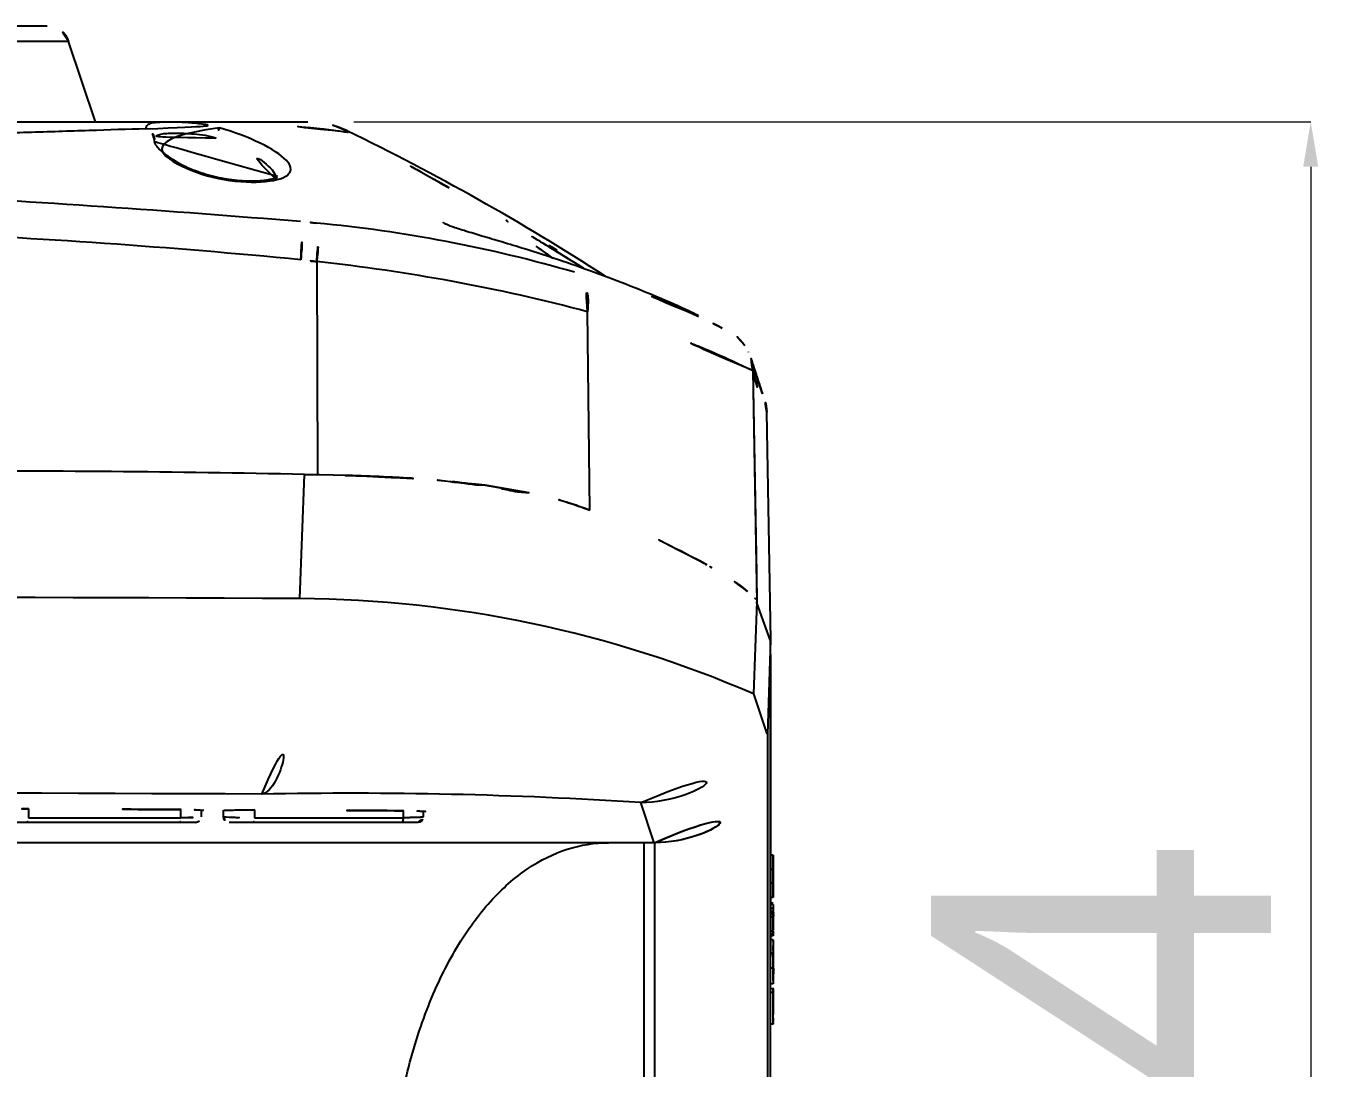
# Model space of a CAD drawing. Extents: x 16296660632 to 16296680496, y -37409619871 to -37409616057.
# Drawn here: x 16296678716 to 16296678831.3, y -37409616382 to -37409616289.5 of the extents above; entities that cross this region are included whole.
import ezdxf

# ---------------------------------------------------------------- set-up
doc = ezdxf.new("R2010")
doc.units = 0
doc.header["$LTSCALE"] = 10
doc.header["$MEASUREMENT"] = 0
doc.header["$PDMODE"] = 3
doc.header["$PDSIZE"] = -10
doc.layers.get('DEFPOINTS').update_dxf_attribs({"linetype": 'CONTINUOUS'})
for name, color, linetype in [('5', 7, 'CONTINUOUS'), ('BACK_CASE_DADA_2', 7, 'CONTINUOUS'), ('MIDDLE_CASE_DADA', 7, 'CONTINUOUS'), ('SIDE_CONTROL_COV', 7, 'CONTINUOUS'), ('에어노즐', 7, 'CONTINUOUS')]:
    doc.layers.add(name, color=color, linetype=linetype)
doc.styles.add('Daelim Dimension', font='')
doc.styles.get('Daelim Dimension').set_extended_font_data('NanumGothic')
doc.dimstyles.new('DEFAULT', dxfattribs={"dimscale": 2, "dimtxt": 2, "dimasz": 2, "dimexe": 0, "dimexo": 2, "dimgap": 1, "dimtad": 1, "dimdec": 1, "dimzin": 9, "dimdsep": 46, "dimtxsty": 'Daelim Dimension', "dimcen": 0.5, "dimclrd": 252, "dimclre": 252, "dimclrt": 3, "dimadec": 1, "dimazin": 0, "dimtfac": 1, "dimtdec": 1, "dimtix": 1, "dimtmove": 0, "dimatfit": 3, "dimfxl": 1, "dimtolj": 1, "dimtzin": 1, "dimlwd": 9, "dimlwe": 9, "dimarcsym": 0})

# ---------------------------------------------------------------- blocks, each defined once
blk = doc.blocks.new('*D0')
at = {"layer": '5', "color": 5, "lineweight": 9, "transparency": 16777216}
for p, q in [((16296678745.04308, -37409616297.97176), (16296678829.98158, -37409616297.97176)), ((16296678829.98158, -37409616301.97176), (16296678829.98158, -37409616488.73385)), ((16296678636.78148, -37409616492.73385), (16296678829.98158, -37409616492.73385))]:
    blk.add_line(p, q, dxfattribs=at)
at = {"layer": '5', "color": 5, "transparency": 16777216}
for points in [[(16296678829.31492, -37409616301.97176), (16296678830.64825, -37409616301.97176), (16296678829.98158, -37409616297.97176)], [(16296678829.31492, -37409616488.73385), (16296678830.64825, -37409616488.73385), (16296678829.98158, -37409616492.73385)]]:
    blk.add_solid(points, dxfattribs=at)
at = {"layer": 'DEFPOINTS', "color": 0, "transparency": 16777216}
for p in [(16296678741.04308, -37409616297.97176), (16296678632.78148, -37409616492.73385), (16296678829.98158, -37409616492.73385)]:
    blk.add_point(p, dxfattribs=at)
at = {"layer": '5', "color": 7, "transparency": 16777216, "insert": (16296678811.65112, -37409616395.3528), "char_height": 30, "attachment_point": 5, "rotation": 90, "style": 'Daelim Dimension'}
blk.add_mtext('\\A1;194', dxfattribs=at)

msp = doc.modelspace()

# ---------------------------------------------------------------- linework, layer by layer
at = {"layer": 'BACK_CASE_DADA_2', "color": 7, "linetype": 'Continuous', "ltscale": 25.4}
for p, q in [((16296678713.69558, -37409616289.471603), (16296678717.83996, -37409616289.471603)), ((16296678719.73732, -37409616290.839149), (16296678710.281469, -37409616290.839149)), ((16296678722.114811, -37409616297.971603), (16296678719.73732, -37409616290.839149)), ((16296678632.781481, -37409616297.971603), (16296678740.96714, -37409616297.971603)), ((16296678741.754219, -37409616310.381737), (16296678741.75342, -37409616310.396202)), ((16296678741.75342, -37409616310.396202), (16296678741.821659, -37409616329.301651)), ((16296678766.0068, -37409616332.451973), (16296678765.788361, -37409616314.83065)), ((16296678780.08198, -37409616318.415947), (16296678780.06671, -37409616318.38324)), ((16296678780.45742, -37409616320.053703), (16296678780.457411, -37409616320.053131)), ((16296678780.45742, -37409616320.053703), (16296678780.81595, -37409616340.59388)), ((16296678780.46402, -37409616320.074791), (16296678780.45742, -37409616320.053703)), ((16296678780.46401, -37409616320.074226), (16296678780.46402, -37409616320.074791)), ((16296678780.46402, -37409616320.074791), (16296678780.777691, -37409616338.04509)), ((16296678780.467291, -37409616320.091904), (16296678780.467291, -37409616320.091637)), ((16296678780.467291, -37409616320.091904), (16296678780.82646, -37409616340.668854)), ((16296678782.053289, -37409616343.971603), (16296678781.700211, -37409616323.744797)), ((16296678740.67449, -37409616329.276543), (16296678741.821659, -37409616329.301651)), ((16296678742.01598, -37409616329.305946), (16296678741.821659, -37409616329.301651)), ((16296678742.01598, -37409616329.242088), (16296678742.01598, -37409616329.305946)), ((16296678742.016239, -37409616329.242477), (16296678742.01627, -37409616329.305969)), ((16296678742.01598, -37409616329.305946), (16296678742.01627, -37409616329.305969)), ((16296678745.68413, -37409616329.409439), (16296678749.260401, -37409616329.572609)), ((16296678755.88002, -37409616330.189323), (16296678756.69519, -37409616330.243271)), ((16296678760.62516, -37409616330.898689), (16296678756.69519, -37409616330.243301)), ((16296678759.605431, -37409616330.8312), (16296678760.62516, -37409616330.898689)), ((16296678764.860491, -37409616332.033592), (16296678766.0068, -37409616332.451973)), ((16296678780.777691, -37409616338.04509), (16296678780.82292, -37409616340.636353)), ((16296678780.82292, -37409616340.636353), (16296678780.81595, -37409616340.59388)), ((16296678780.826099, -37409616340.667542), (16296678780.82292, -37409616340.636353)), ((16296678780.823071, -37409616340.667542), (16296678780.826099, -37409616340.667542)), ((16296678780.82646, -37409616340.668854), (16296678780.826099, -37409616340.667542)), ((16296678782.01516, -37409616343.970093), (16296678780.82646, -37409616340.668854)), ((16296678782.01516, -37409616343.970093), (16296678782.00453, -37409616343.970093)), ((16296678782.053289, -37409616343.971603), (16296678782.01516, -37409616343.970093)), ((16296678782.053289, -37409616343.971603), (16296678782.04814, -37409616343.971603))]:
    msp.add_line(p, q, dxfattribs=at)
for centre, radius, start, end in [((16296678717.83996, -37409616291.471603), 2, 18.43512161, 90), ((16296678740.96699, -37409616305.97155), 7.999947, 62.69841351, 89.90831162), ((16296678740.99427, -37409616305.971603), 7.999996, 64.49056775, 89.6504026), ((16296678737.240271, -37409616344.588692), 46.26367, 81.08690841, 95.11511841), ((16296678737.240271, -37409616344.588692), 46.26367, 80.9031103, 81.08690841), ((16296678649.577511, -37409616494.144089), 217.183648, 57.15729862, 64.1022745), ((16296678576.10932, -37409616614.596008), 357.8199, 60.27939549, 61.91687401), ((16296678576.10932, -37409616614.596008), 357.8199, 58.05485338, 60.27939549), ((16296678636.12092, -37409617581.229469), 1278.645602, 85.325588308, 86.896271239), ((16296678735.521879, -37409616367.307487), 60.660922, 84.12316373, 85.46197503), ((16296678730.009371, -37409616430.769173), 124.357631, 73.83757271, 84.59053352), ((16296678730.48908, -37409616308.74369), 11.383613, 351.72653748, 8.98752881), ((16296678678.071621, -37409616952.807114), 645.591607, 84.4649579, 87.568269688), ((16296678616.492241, -37409616514.672447), 251.474748, 54.44292338, 55.50912751), ((16296678601.995529, -37409616571.184593), 307.393076, 58.39936358, 58.79546592), ((16296678733.67528, -37409616371.326057), 61.46303, 82.44767536, 83.77338281), ((16296678724.19978, -37409616472.359047), 162.92577, 75.21099272, 83.81470494), ((16296678749.580681, -37409616370.940697), 61.483283, 64.93404695, 75.83568399), ((16296678750.414129, -37409616381.226936), 68.153024, 63.84382147, 76.96273196), ((16296678749.580681, -37409616370.940697), 61.483283, 62.74494541, 64.93404695), ((16296678775.45388, -37409616320.947357), 5.302767, 36.02268114, 64.55450437), ((16296678776.4613, -37409616320.122414), 3.996717, 0.99321432, 35.01289816), ((16296678776.46842, -37409616320.143417), 3.996194, 0.99190312, 25.48983487), ((16296678776.471861, -37409616320.160828), 3.99603, 10.48178607, 19.11984198), ((16296678774.114519, -37409616320.600037), 6.393951, 10.51025, 10.93156594), ((16296678802.627701, -37409616314.683167), 22.810923, 193.71624704, 203.40665945), ((16296678777.66614, -37409616323.829819), 4.028683, 1.27434595, 33.24693573), ((16296678709.401489, -37409617910.984619), 1582.01721, 88.867313578, 90.108299351), ((16296678735.446671, -37409616627.2565), 298.022946, 88.03143075, 88.73691229), ((16296678744.004539, -37409616429.373703), 99.939428, 82.70467981, 86.98535726), ((16296678742.67021, -37409616434.600456), 105.243466, 82.78937066, 85.80874107), ((16296678749.21213, -37409616380.020569), 50.275386, 78.06936011, 82.37854271), ((16296678753.607071, -37409616365.559708), 35.364385, 71.44516843, 78.55365156), ((16296678735.194469, -37409616411.96154), 85.271159, 61.54576456, 68.81720352), ((16296678747.479429, -37409616388.49868), 58.790627, 60.54564101, 61.17731339), ((16296678751.45166, -37409616381.465157), 50.71294, 59.96215461, 60.54583133), ((16296678768.130289, -37409616354.061111), 18.654473, 50.48591654, 62.17705266), ((16296678779.904631, -37409616340.826874), 0.940629, 29.48245764, 48.22018252), ((16296680229.562851, -37409616369.102913), 1447.52446, 179.873231654, 180.509265892)]:
    msp.add_arc(centre, radius, start, end, dxfattribs=at)
for centre, major_axis, ratio, start_param, end_param in [((16296678726.358789, -37409616299.520859), (-0.954438, 0.298414), 0.9458654475, 3.4791999817, 4.7828513235), ((16296678732.85214, -37409616299.442047), (0.275503, 0.96133), 0.0153214734, 0.2486978237, 1.5570360847), ((16296678739.58342, -37409616310.295433), (0.437763, 3.975969), 0.1866393971, -1.5326948717, -0.4956266919), ((16296678762.948071, -37409616314.900459), (1.111995, 3.842332), 0.6933172478, -1.3549611567, -0.224779412)]:
    msp.add_ellipse(centre, major_axis=major_axis, ratio=ratio, start_param=start_param, end_param=end_param, dxfattribs=at)
for points, knots in [([(16296678726.573151, -37409616298.599327), (16296678726.590111, -37409616298.463928), (16296678726.63962, -37409616298.361122), (16296678726.81288, -37409616298.202522), (16296678726.9389, -37409616298.146553), (16296678727.26577, -37409616298.068787), (16296678727.466101, -37409616298.04599), (16296678727.827311, -37409616298.024223), (16296678727.95812, -37409616298.019119), (16296678728.233891, -37409616298.012177), (16296678728.52532, -37409616298.0084), (16296678728.847891, -37409616298.00972), (16296678729.186331, -37409616298.013847), (16296678729.364309, -37409616298.017357), (16296678729.909, -37409616298.033333), (16296678730.289881, -37409616298.050949), (16296678730.885521, -37409616298.098686), (16296678731.08893, -37409616298.11837), (16296678731.49436, -37409616298.166519), (16296678731.697371, -37409616298.195053), (16296678732.30648, -37409616298.297203), (16296678732.715191, -37409616298.388046), (16296678733.115549, -37409616298.509262)], [0, 0, 0, 0, 0.125, 0.125, 0.25, 0.25, 0.375, 0.375, 0.4375, 0.4375, 0.5, 0.5625, 0.5625, 0.625, 0.625, 0.75, 0.75, 0.8125, 0.8125, 0.875, 0.875, 1, 1, 1, 1]), ([(16296678726.573151, -37409616298.599327), (16296678724.98033, -37409616298.642227), (16296678723.3095, -37409616298.699158), (16296678719.79311, -37409616298.813683), (16296678717.95632, -37409616298.875443), (16296678714.232771, -37409616298.983292), (16296678712.335711, -37409616299.036949), (16296678709.418909, -37409616299.076393), (16296678708.421209, -37409616299.045731), (16296678706.43918, -37409616299.010223), (16296678705.447371, -37409616298.992844), (16296678696.5205, -37409616298.84005), (16296678688.574699, -37409616298.730293), (16296678664.707399, -37409616298.475647), (16296678648.746731, -37409616298.402061), (16296678632.781481, -37409616298.402069)], [0, 0, 0, 0, 0.0625, 0.0625, 0.125, 0.125, 0.1875, 0.1875, 0.21875, 0.21875, 0.25, 0.25, 0.5, 0.5, 1, 1, 1, 1]), ([(16296678733.115549, -37409616298.509262), (16296678734.44165, -37409616298.888298), (16296678735.69688, -37409616299.369057), (16296678737.76906, -37409616300.375763), (16296678738.582979, -37409616300.903374), (16296678739.485411, -37409616301.849907), (16296678739.58285, -37409616302.276451), (16296678738.952669, -37409616302.942497), (16296678738.236271, -37409616303.174911), (16296678736.19133, -37409616303.372459), (16296678734.87108, -37409616303.333397), (16296678732.194429, -37409616302.869476), (16296678730.858179, -37409616302.428513), (16296678727.582331, -37409616300.83699), (16296678726.29739, -37409616299.452393), (16296678726.573151, -37409616298.599327)], [0, 0, 0, 0, 0.125, 0.125, 0.25, 0.25, 0.375, 0.375, 0.5, 0.5, 0.625, 0.625, 0.75, 0.75, 1, 1, 1, 1]), ([(16296678732.841209, -37409616299.424599), (16296678732.51585, -37409616299.314293), (16296678732.18782, -37409616299.23455), (16296678731.531321, -37409616299.115227), (16296678731.199421, -37409616299.075562), (16296678730.56399, -37409616299.021927), (16296678730.25865, -37409616299.007263), (16296678729.67379, -37409616298.989471), (16296678729.39782, -37409616298.986481), (16296678728.89255, -37409616298.98838), (16296678728.65971, -37409616298.99324), (16296678728.242861, -37409616299.017021), (16296678728.06296, -37409616299.035744), (16296678727.834591, -37409616299.08448), (16296678727.765421, -37409616299.104233), (16296678727.641279, -37409616299.153374), (16296678727.586321, -37409616299.182907), (16296678727.446569, -37409616299.287804), (16296678727.38516, -37409616299.379829), (16296678727.35284, -37409616299.50341)], [0, 0, 0, 0, 0.125, 0.125, 0.25, 0.25, 0.375, 0.375, 0.5, 0.5, 0.625, 0.625, 0.75, 0.75, 0.8125, 0.8125, 0.875, 0.875, 1, 1, 1, 1]), ([(16296678738.27507, -37409616302.838966), (16296678738.27515, -37409616302.838943), (16296678738.259109, -37409616302.85463), (16296678738.12892, -37409616302.928337), (16296678737.82534, -37409616303.033752), (16296678737.35705, -37409616303.131851), (16296678736.74098, -37409616303.202843), (16296678735.997101, -37409616303.230919), (16296678735.14975, -37409616303.207161), (16296678734.239229, -37409616303.123016), (16296678733.29604, -37409616302.975197), (16296678732.354679, -37409616302.759689), (16296678731.43292, -37409616302.480698), (16296678730.55168, -37409616302.143661), (16296678729.72543, -37409616301.757492), (16296678728.982731, -37409616301.336197), (16296678728.347679, -37409616300.899071), (16296678727.86799, -37409616300.490082), (16296678727.54812, -37409616300.139008), (16296678727.36853, -37409616299.875687), (16296678727.32814, -37409616299.739487), (16296678727.324579, -37409616299.74411), (16296678727.32464, -37409616299.748756)], [0.0871966064, 0.0871966064, 0.0871966064, 0.0871966064, 0.10754355392, 0.14593752981, 0.18655924481, 0.23065097119, 0.27584790747, 0.32362212671, 0.37162758484, 0.42036345695, 0.46882651881, 0.51757653568, 0.56659949677, 0.61717354022, 0.66906502283, 0.72253417559, 0.7769668322, 0.8311843844, 0.87923534685, 0.92343712661, 0.97001096953, 0.98853371009, 0.98853371009, 0.98853371009, 0.98853371009]), ([(16296678738.17835, -37409616303.095177), (16296678738.18161, -37409616302.841042), (16296678738.04917, -37409616302.556473), (16296678737.01334, -37409616301.309959), (16296678735.071489, -37409616300.180779), (16296678732.841209, -37409616299.424599)], [0.67000022984, 0.67000022984, 0.67000022984, 0.67000022984, 0.75, 0.75, 1, 1, 1, 1]), ([(16296678775.61771, -37409616315.177727), (16296678775.325951, -37409616315.035431), (16296678774.310749, -37409616314.54213), (16296678771.994169, -37409616313.520378), (16296678768.921801, -37409616312.272423), (16296678765.721519, -37409616311.081306), (16296678762.802799, -37409616310.092148), (16296678760.31234, -37409616309.290901), (16296678758.30011, -37409616308.676727), (16296678756.547859, -37409616308.155563), (16296678755.11475, -37409616307.727386), (16296678754.129629, -37409616307.419823), (16296678753.53895, -37409616307.209419), (16296678753.27561, -37409616307.101257), (16296678753.128941, -37409616307.025658), (16296678753.05555, -37409616306.977753), (16296678753.014009, -37409616306.935997), (16296678753.007151, -37409616306.910393), (16296678753.010229, -37409616306.89769), (16296678753.011551, -37409616306.894417)], [0, 0, 0, 0, 0.00781109253, 0.03167192114, 0.05434720929, 0.0753827379, 0.09433003694, 0.10690077974, 0.11787124466, 0.12706634943, 0.13432542133, 0.13952263841, 0.14134301081, 0.14268780341, 0.14322535519, 0.14371683557, 0.14421330319, 0.14476687606, 0.14497467723, 0.14497467723, 0.14497467723, 0.14497467723]), ([(16296678758.56708, -37409616306.68058), (16296678758.6185, -37409616306.731239), (16296678758.69356, -37409616306.807297), (16296678758.752899, -37409616306.903587), (16296678758.77536, -37409616306.946342)], [0, 0, 0, 0, 0.23671866905, 0.40663984951, 0.40663984951, 0.40663984951, 0.40663984951]), ([(16296678781.318251, -37409616322.116463), (16296678781.318279, -37409616322.116463), (16296678781.31333, -37409616322.102753), (16296678781.280411, -37409616322.006622), (16296678781.194099, -37409616321.735718), (16296678781.07361, -37409616321.365883), (16296678780.79903, -37409616320.524933), (16296678780.761089, -37409616320.413963), (16296678780.348391, -37409616319.178284), (16296678780.405411, -37409616319.351936), (16296678780.41712, -37409616319.392563), (16296678780.41169, -37409616319.373642), (16296678780.378389, -37409616319.24955), (16296678780.33297, -37409616319.07547), (16296678780.28018, -37409616318.914192), (16296678780.25975, -37409616318.851624)], [0.10751405703, 0.10751405703, 0.10751405703, 0.10751405703, 0.12885129646, 0.18235751183, 0.25023929508, 0.33406996658, 0.46993328112, 0.84270930137, 0.89666298023, 0.90617977316, 0.91531196595, 0.93749809967, 0.96441457489, 0.98836082156, 1, 1, 1, 1]), ([(16296678776.388599, -37409616337.306923), (16296678776.20532, -37409616337.203346), (16296678776.01647, -37409616337.098053), (16296678775.82242, -37409616336.991287), (16296678775.822411, -37409616336.991287), (16296678775.822399, -37409616336.991272)], [0, 0, 0, 0, 0.9999408088, 0.9999408088, 1, 1, 1, 1]), ([(16296678782.041929, -37409616365.905281), (16296678782.04068, -37409616362.49649), (16296678782.04003, -37409616359.445412), (16296678782.040529, -37409616354.033257), (16296678782.04159, -37409616351.6689), (16296678782.042549, -37409616348.83548), (16296678782.042709, -37409616348.001022), (16296678782.042179, -37409616346.554062), (16296678782.041439, -37409616345.938927), (16296678782.038931, -37409616344.882339), (16296678782.037399, -37409616344.478668), (16296678782.03982, -37409616344.23793)], [0, 0, 0, 0, 0.25, 0.25, 0.5, 0.5, 0.625, 0.625, 0.75, 0.75, 0.89393265275, 0.89393265275, 0.89393265275, 0.89393265275])]:
    msp.add_open_spline(points, degree=3, knots=knots, dxfattribs=at)
for points in [[(16296678744.440201, -37409616298.751808), (16296678744.441311, -37409616298.753036), (16296678744.44241, -37409616298.75428), (16296678744.443501, -37409616298.755539)], [(16296678727.35284, -37409616299.50341), (16296678727.33205, -37409616299.582932), (16296678727.322741, -37409616299.666779), (16296678727.32444, -37409616299.754303)]]:
    msp.add_open_spline(points, degree=3, dxfattribs=at)
at = {"layer": 'MIDDLE_CASE_DADA', "color": 7, "linetype": 'Continuous', "ltscale": 25.4}
for p, q in [((16296678729.28023, -37409616329.113312), (16296678729.28023, -37409616329.113342)), ((16296678740.267361, -37409616340.302513), (16296678740.67449, -37409616329.276558)), ((16296678742.01598, -37409616329.305946), (16296678740.67449, -37409616329.276543)), ((16296678745.683981, -37409616329.409431), (16296678742.01598, -37409616329.305946)), ((16296678756.695221, -37409616330.243271), (16296678760.62516, -37409616330.898689)), ((16296678780.81595, -37409616340.59388), (16296678780.532761, -37409616348.763229)), ((16296678780.823071, -37409616340.667542), (16296678780.81595, -37409616340.59388)), ((16296678782.00453, -37409616343.970093), (16296678780.823071, -37409616340.667542)), ((16296678782.04814, -37409616343.971603), (16296678781.75647, -37409616352.323936)), ((16296678782.04814, -37409616449.971603), (16296678782.04814, -37409616343.971603)), ((16296678780.532761, -37409616348.763229), (16296678781.713209, -37409616352.320587)), ((16296678771.720619, -37409616361.971603), (16296678770.53923, -37409616358.411423)), ((16296678771.718639, -37409616361.971603), (16296678493.98403, -37409616361.971603)), ((16296678770.781481, -37409616361.971603), (16296678770.781481, -37409616431.971603)), ((16296678771.720619, -37409616361.971603), (16296678771.718639, -37409616361.971603)), ((16296678771.762489, -37409616361.971603), (16296678771.740829, -37409616361.971603))]:
    msp.add_line(p, q, dxfattribs=at)
for centre, radius, start, end in [((16296678709.35603, -37409617916.051979), 1587.084477, 88.869280296, 90.106332263), ((16296678742.603861, -37409616443.226196), 113.858282, 82.89070736, 88.44077032), ((16296678754.12307, -37409616363.525864), 33.268738, 69.07143924, 78.72941707), ((16296678735.194469, -37409616411.96154), 85.271159, 61.54576456, 68.81720352), ((16296678768.15958, -37409616354.018883), 18.603456, 50.46893049, 62.19622118), ((16296678632.766741, -37409640091.416183), 23751.356953, 89.7406711699, 90.2588917036), ((16296678739.594509, -37409616443.548599), 103.248277, 66.64014836, 89.62657664), ((16296678779.904631, -37409616340.826874), 0.940628, 29.48245764, 48.22018252), ((16296678771.718281, -37409616351.970551), 10.001058, 270.01344181, 357.99402923), ((16296678771.76243, -37409616351.971283), 10.000322, 270.00032785, 357.98396604), ((16296678632.78089, -37409639325.322304), 22967.896759, 89.7403433251, 90.2593288301), ((16296678744.88035, -37409616754.309708), 396.728922, 86.29174552, 91.15542155)]:
    msp.add_arc(centre, radius, start, end, dxfattribs=at)
for centre, major_axis, ratio, start_param, end_param in [((16296678736.8804, -37409616339.666687), (0.082225, 17.999678), 0.1884370328, 3.1658311751, 4.6779181405), ((16296678770.53923, -37409616348.414253), (9.497757, 3.1293), 0.9996858752, 4.3942057674, 5.9299007271), ((16296678715.792931, -37409616359.021843), (2.500284, 0.000004), 0.023808983, 1.403681023, 2.0624986235), ((16296678584.041031, -37409616375.612358), (-711.992763, 0.00315), 0.0237984045, 4.5063194259, 4.5256752918), ((16296678729.19236, -37409616359.085373), (2.500255, 0.000001), 0.0238105571, -0.4042494949, 1.3561439672), ((16296678735.79294, -37409616359.118896), (-2.500403, 0.000001), 0.0238075489, 4.5183022365, 6.6843877621), ((16296678546.637831, -37409616379.774963), (-890.499682, 0.000589), 0.0238078944, 4.4825679869, 4.4977894947), ((16296678748.927271, -37409616359.189583), (-2.500031, 0.000001), 0.0238094689, 2.7369026818, 4.4826667)]:
    msp.add_ellipse(centre, major_axis=major_axis, ratio=ratio, start_param=start_param, end_param=end_param, dxfattribs=at)
for points, knots in [([(16296678745.70199, -37409616329.410072), (16296678746.772711, -37409616329.448463), (16296678747.83313, -37409616329.494743), (16296678749.140881, -37409616329.565598), (16296678749.402081, -37409616329.580452), (16296678749.78891, -37409616329.603554), (16296678749.917549, -37409616329.611397), (16296678750.10309, -37409616329.623009), (16296678750.16469, -37409616329.626907), (16296678750.242279, -37409616329.631866), (16296678750.265221, -37409616329.633339), (16296678750.298849, -37409616329.635513), (16296678750.309771, -37409616329.636208), (16296678750.320721, -37409616329.636917), (16296678750.323629, -37409616329.637108), (16296678750.32564, -37409616329.637238)], [0, 0, 0, 0, 0.5, 0.5, 0.625, 0.625, 0.6875, 0.6875, 0.71875, 0.71875, 0.734375, 0.734375, 0.75, 0.75, 0.75945915181, 0.75945915181, 0.75945915181, 0.75945915181]), ([(16296678781.713209, -37409616352.320587), (16296678781.727659, -37409616352.320587), (16296678781.742109, -37409616352.320587), (16296678781.756559, -37409616352.320587), (16296678781.756571, -37409616352.320587), (16296678781.75658, -37409616352.320587), (16296678781.756559, -37409616352.323097)], [0, 0, 0, 0, 0.9994076959, 0.9994076959, 0.9994076959, 1, 1, 1, 1]), ([(16296678781.756559, -37409616352.323097), (16296678781.75647, -37409616352.323936), (16296678781.75647, -37409616353.485992), (16296678781.75647, -37409616357.959084), (16296678781.75647, -37409616361.268341), (16296678781.75647, -37409616369.533524), (16296678781.75647, -37409616374.486191), (16296678781.75647, -37409616385.285172), (16296678781.75647, -37409616391.127243), (16296678781.75647, -37409616402.815971), (16296678781.75647, -37409616408.658043), (16296678781.75647, -37409616419.457024), (16296678781.75647, -37409616424.409691), (16296678781.75647, -37409616432.674873), (16296678781.75647, -37409616435.984138), (16296678781.75647, -37409616440.457222), (16296678781.75647, -37409616441.619278), (16296678781.7565, -37409616441.620117)], [0, 0, 0, 0, 0.125, 0.125, 0.25, 0.25, 0.375, 0.375, 0.5, 0.5, 0.625, 0.625, 0.75, 0.75, 0.875, 0.875, 1, 1, 1, 1]), ([(16296678767.656601, -37409616431.971603), (16296678765.18712, -37409616431.971603), (16296678762.810961, -37409616431.227493), (16296678759.379181, -37409616428.920372), (16296678758.27236, -37409616427.954063), (16296678756.18852, -37409616425.663612), (16296678755.202551, -37409616424.334259), (16296678753.35092, -37409616421.265251), (16296678752.487341, -37409616419.519096), (16296678750.97575, -37409616415.73774), (16296678750.311859, -37409616413.670113), (16296678749.216909, -37409616409.233566), (16296678748.798269, -37409616406.923286), (16296678748.223841, -37409616402.113129), (16296678748.071091, -37409616399.585037), (16296678748.06142, -37409616394.610237), (16296678748.20092, -37409616392.111412), (16296678748.762239, -37409616387.24102), (16296678749.175591, -37409616384.917068), (16296678750.25256, -37409616380.476921), (16296678750.91457, -37409616378.382843), (16296678752.419149, -37409616374.572357), (16296678753.27734, -37409616372.817177), (16296678755.12756, -37409616369.717331), (16296678756.11853, -37409616368.366158), (16296678758.22617, -37409616366.030823), (16296678759.33806, -37409616365.056732), (16296678762.74979, -37409616362.744751), (16296678765.182739, -37409616361.971603), (16296678767.656601, -37409616361.971603)], [0, 0, 0, 0, 0.125, 0.125, 0.1875, 0.1875, 0.25, 0.25, 0.3125, 0.3125, 0.375, 0.375, 0.4375, 0.4375, 0.5, 0.5, 0.5625, 0.5625, 0.625, 0.625, 0.6875, 0.6875, 0.75, 0.75, 0.8125, 0.8125, 0.875, 0.875, 1, 1, 1, 1]), ([(16296678771.76268, -37409616431.970299), (16296678771.76268, -37409616431.971603), (16296678771.76268, -37409616431.060654), (16296678771.76268, -37409616427.554131), (16296678771.76268, -37409616424.959953), (16296678771.76268, -37409616418.480743), (16296678771.76268, -37409616414.598267), (16296678771.76268, -37409616406.132782), (16296678771.76268, -37409616401.553093), (16296678771.76268, -37409616392.390106), (16296678771.76268, -37409616387.810432), (16296678771.76268, -37409616379.34494), (16296678771.76268, -37409616375.462471), (16296678771.76268, -37409616368.983269), (16296678771.76268, -37409616366.389076), (16296678771.76268, -37409616362.882561), (16296678771.76268, -37409616361.971603), (16296678771.762489, -37409616361.971603)], [0, 0, 0, 0, 0.125, 0.125, 0.25, 0.25, 0.375, 0.375, 0.5, 0.5, 0.625, 0.625, 0.75, 0.75, 0.875, 0.875, 1, 1, 1, 1])]:
    msp.add_open_spline(points, degree=3, knots=knots, dxfattribs=at)
at = {"layer": 'SIDE_CONTROL_COV', "color": 7, "linetype": 'Continuous', "ltscale": 25.4}
for p, q in [((16296678782.25868, -37409616363.087997), (16296678782.04814, -37409616363.087997)), ((16296678782.259451, -37409616363.087997), (16296678782.25868, -37409616363.087997)), ((16296678782.25868, -37409616363.087997), (16296678782.25868, -37409616364.338081)), ((16296678782.280621, -37409616363.087997), (16296678782.25868, -37409616363.087997)), ((16296678782.269279, -37409616363.884323), (16296678782.269279, -37409616366.019882)), ((16296678782.27005, -37409616366.019882), (16296678782.27005, -37409616363.884323)), ((16296678782.281429, -37409616363.087997), (16296678782.280621, -37409616363.087997)), ((16296678782.281429, -37409616364.338081), (16296678782.281429, -37409616363.087997)), ((16296678782.25868, -37409616364.338081), (16296678782.04814, -37409616364.338081)), ((16296678782.25868, -37409616364.338081), (16296678782.259451, -37409616364.338081)), ((16296678782.280161, -37409616364.001518), (16296678782.27005, -37409616364.001518)), ((16296678782.280621, -37409616364.338081), (16296678782.27005, -37409616364.338081)), ((16296678782.280621, -37409616364.338081), (16296678782.281429, -37409616364.338081)), ((16296678782.25868, -37409616365.566116), (16296678782.04814, -37409616365.566116)), ((16296678782.259451, -37409616365.566116), (16296678782.25868, -37409616365.566116)), ((16296678782.25868, -37409616365.566116), (16296678782.25868, -37409616366.82122)), ((16296678782.280621, -37409616365.566116), (16296678782.27005, -37409616365.566116)), ((16296678782.281429, -37409616365.566116), (16296678782.280621, -37409616365.566116)), ((16296678782.281429, -37409616366.82122), (16296678782.281429, -37409616365.566116)), ((16296678782.25868, -37409616366.82122), (16296678782.04814, -37409616366.82122)), ((16296678782.275539, -37409616367.324059), (16296678782.04814, -37409616367.324059)), ((16296678782.25868, -37409616366.82122), (16296678782.259451, -37409616366.82122)), ((16296678782.280621, -37409616366.82122), (16296678782.259451, -37409616366.82122)), ((16296678782.280621, -37409616366.82122), (16296678782.281429, -37409616366.82122)), ((16296678782.264071, -37409616367.441254), (16296678782.04814, -37409616367.441254)), ((16296678782.258341, -37409616367.798851), (16296678782.04814, -37409616367.798851)), ((16296678782.258989, -37409616368.066833), (16296678782.04814, -37409616368.066833)), ((16296678782.25898, -37409616368.183403), (16296678782.04814, -37409616368.183403)), ((16296678782.258739, -37409616368.338699), (16296678782.04814, -37409616368.338699)), ((16296678782.264071, -37409616367.441254), (16296678782.258341, -37409616367.798851)), ((16296678782.258341, -37409616367.798851), (16296678782.258961, -37409616368.068466)), ((16296678782.258989, -37409616368.183449), (16296678782.258739, -37409616368.338417)), ((16296678782.26438, -37409616367.52639), (16296678782.264071, -37409616367.441254)), ((16296678782.258329, -37409616368.578697), (16296678782.04814, -37409616368.578697)), ((16296678782.260031, -37409616369.824226), (16296678782.04814, -37409616369.824226)), ((16296678782.04814, -37409616370.074638), (16296678782.341749, -37409616370.074638)), ((16296678782.275539, -37409616370.122719), (16296678782.04814, -37409616370.122719)), ((16296678782.27585, -37409616370.234909), (16296678782.04814, -37409616370.234909)), ((16296678782.258711, -37409616370.592506), (16296678782.04814, -37409616370.592506)), ((16296678782.25951, -37409616370.592506), (16296678782.258711, -37409616370.592506)), ((16296678782.258711, -37409616370.592506), (16296678782.258711, -37409616371.79451)), ((16296678782.275539, -37409616370.122719), (16296678782.27585, -37409616370.234909)), ((16296678782.27585, -37409616370.234909), (16296678782.278339, -37409616370.074638)), ((16296678782.258711, -37409616371.79451), (16296678782.04814, -37409616371.79451)), ((16296678782.258711, -37409616371.79451), (16296678782.25951, -37409616371.79451)), ((16296678782.258711, -37409616373.113708), (16296678782.04814, -37409616373.113708)), ((16296678782.258711, -37409616373.113708), (16296678782.258711, -37409616374.508034)), ((16296678782.25951, -37409616373.113708), (16296678782.258711, -37409616373.113708)), ((16296678782.258711, -37409616374.508034), (16296678782.04875, -37409616374.508034)), ((16296678782.33816, -37409616374.94175), (16296678782.05027, -37409616374.94175)), ((16296678782.260189, -37409616375.273308), (16296678782.05142, -37409616375.273308)), ((16296678782.258711, -37409616374.508034), (16296678782.25951, -37409616374.508034)), ((16296678782.269899, -37409616376.185783), (16296678782.269899, -37409616377.217537)), ((16296678782.280041, -37409616377.671303), (16296678782.259911, -37409616377.671303)), ((16296678782.281429, -37409616376.651604), (16296678782.280621, -37409616376.651604)), ((16296678782.281429, -37409616378.087997), (16296678782.281429, -37409616376.651604)), ((16296678782.258711, -37409616378.087997), (16296678782.063379, -37409616378.087997)), ((16296678782.258711, -37409616378.087997), (16296678782.25951, -37409616378.087997)), ((16296678782.280621, -37409616378.087997), (16296678782.25951, -37409616378.087997)), ((16296678782.280621, -37409616378.087997), (16296678782.281429, -37409616378.087997))]:
    msp.add_line(p, q, dxfattribs=at)
for centre, radius, start, end in [((16296678875.85607, -37409616363.141533), 93.596639, 179.9672151, 180.18315878), ((16296678872.67981, -37409616364.294037), 90.420377, 179.81465557, 180.02797645), ((16296678694.701891, -37409616364.290131), 87.578746, 359.96852649, 0.18884147), ((16296678688.7645, -37409616365.623993), 93.516136, 359.81640409, 0.0354077), ((16296678768.703489, -37409616367.927048), 13.585435, 356.88914867, 2.54407169), ((16296678693.28451, -37409616366.76165), 88.996129, 359.96153238, 0.18884147), ((16296678720.44665, -37409616368.622803), 61.82745, 358.93202458, 1.01594744), ((16296678771.14436, -37409616368.168762), 11.144657, 356.70920605, 2.7523689), ((16296678550.644621, -37409616368.634483), 231.6365, 359.77312789, 0.17747608), ((16296679022.02894, -37409616368.874741), 239.770787, 179.92918463, 180.22687211), ((16296678403.63744, -37409616368.257469), 378.633596, 359.78580463, 359.91650767), ((16296678661.417521, -37409616369.040657), 120.862865, 359.48723719, 359.75782795), ((16296678916.065069, -37409616370.661636), 133.805583, 179.97027502, 180.14862515), ((16296678913.565531, -37409616371.726936), 131.306035, 179.84962633, 180.02928785), ((16296678753.05961, -37409616372.57943), 29.239194, 357.04586236, 2.05102518), ((16296678917.012659, -37409616373.177643), 134.753167, 179.97289781, 180.14775089), ((16296678915.18372, -37409616374.43383), 132.924234, 179.85006346, 180.03191064), ((16296679518.62842, -37409616377.067787), 736.37042, 179.860554601, 180.079558144), ((16296678927.700291, -37409616378.018867), 145.440792, 179.86317765, 180.02710219), ((16296678680.1663, -37409616378.02272), 102.114338, 359.96328091, 0.19714693), ((16296678664.03734, -37409616376.726341), 118.243308, 359.81640409, 0.03628196)]:
    msp.add_arc(centre, radius, start, end, dxfattribs=at)
for centre, major_axis, ratio, start_param, end_param in [((16296678782.28302, -37409616369.737083), (0.000088, 4.484453), 0.0057036245, 1.253682251, 1.3095241333), ((16296678782.257891, -37409616368.128227), (0, 0.20073), 0.0057588339, 4.4296165283, 5.0232630657), ((16296678782.26549, -37409616376.157013), (0.000001, 0.768567), 0.0057417719, 4.6748867612, 5.6550956111)]:
    msp.add_ellipse(centre, major_axis=major_axis, ratio=ratio, start_param=start_param, end_param=end_param, dxfattribs=at)
for points, knots in [([(16296678782.259911, -37409616364.001518), (16296678782.260201, -37409616363.923393), (16296678782.26066, -37409616363.884323), (16296678782.26396, -37409616363.884323), (16296678782.266621, -37409616363.884323), (16296678782.269279, -37409616363.884323)], [0, 0, 0, 0, 0.1928696669, 0.1928696669, 1, 1, 1, 1]), ([(16296678782.280621, -37409616363.087997), (16296678782.280621, -37409616363.255272), (16296678782.28047, -37409616363.373466), (16296678782.279831, -37409616363.512123), (16296678782.27931, -37409616363.54776), (16296678782.27282, -37409616363.54776), (16296678782.267059, -37409616363.54776), (16296678782.26066, -37409616363.54776), (16296678782.260201, -37409616363.511703), (16296678782.259911, -37409616363.440582)], [0, 0, 0, 0, 0.0869195441, 0.0869195441, 0.1795616358, 0.1795616358, 0.9184749593, 0.9184749593, 1, 1, 1, 1]), ([(16296678782.27005, -37409616363.884323), (16296678782.27289, -37409616363.884323), (16296678782.27574, -37409616363.884323), (16296678782.27931, -37409616363.884323), (16296678782.279831, -37409616363.923393), (16296678782.280161, -37409616364.001518)], [0, 0, 0, 0, 0.7975161987, 0.7975161987, 1, 1, 1, 1]), ([(16296678782.269279, -37409616366.019882), (16296678782.266621, -37409616366.019882), (16296678782.26396, -37409616366.019882), (16296678782.26066, -37409616366.019882), (16296678782.260201, -37409616365.985817), (16296678782.2596, -37409616365.847588), (16296678782.259451, -37409616365.729401), (16296678782.259451, -37409616365.566116)], [0, 0, 0, 0, 0.6701486043, 0.6701486043, 0.8302854901, 0.8302854901, 1, 1, 1, 1]), ([(16296678782.280161, -37409616365.923721), (16296678782.27985, -37409616365.987831), (16296678782.279329, -37409616366.019882), (16296678782.27574, -37409616366.019882), (16296678782.27289, -37409616366.019882), (16296678782.27005, -37409616366.019882)], [0, 0, 0, 0, 0.2063406771, 0.2063406771, 1, 1, 1, 1]), ([(16296678782.259451, -37409616366.82122), (16296678782.259451, -37409616366.650932), (16296678782.2596, -37409616366.529732), (16296678782.26017, -37409616366.397293), (16296678782.260639, -37409616366.367462), (16296678782.267059, -37409616366.367462), (16296678782.27282, -37409616366.367462), (16296678782.279329, -37409616366.367462), (16296678782.27985, -37409616366.40152), (16296678782.280161, -37409616366.468628)], [0, 0, 0, 0, 0.096412501, 0.096412501, 0.1795513024, 0.1795513024, 0.9066511704, 0.9066511704, 1, 1, 1, 1]), ([(16296678782.260031, -37409616369.824226), (16296678782.261061, -37409616369.991501), (16296678782.262341, -37409616370.074638), (16296678782.26572, -37409616370.074638), (16296678782.26722, -37409616369.941422), (16296678782.268391, -37409616369.673973)], [0, 0, 0, 0, 0.4571917808, 0.4571917808, 1, 1, 1, 1]), ([(16296678782.259939, -37409616371.38282), (16296678782.26021, -37409616371.307693), (16296678782.2607, -37409616371.270638), (16296678782.265671, -37409616371.270638), (16296678782.26996, -37409616371.270638), (16296678782.276609, -37409616371.270638), (16296678782.27837, -37409616371.398849), (16296678782.27952, -37409616371.655273)], [0, 0, 0, 0, 0.0944633954, 0.0944633954, 0.6780372606, 0.6780372606, 1, 1, 1, 1]), ([(16296678782.280069, -37409616371.533073), (16296678782.278761, -37409616371.258614), (16296678782.27688, -37409616371.121384), (16296678782.270081, -37409616371.121384), (16296678782.265739, -37409616371.121384), (16296678782.2607, -37409616371.121384), (16296678782.26021, -37409616371.08432), (16296678782.259939, -37409616371.009201)], [0, 0, 0, 0, 0.3266409266, 0.3266409266, 0.9073359073, 0.9073359073, 1, 1, 1, 1]), ([(16296678782.27952, -37409616371.655273), (16296678782.280439, -37409616371.854607), (16296678782.280899, -37409616372.111038), (16296678782.280899, -37409616372.781151), (16296678782.280291, -37409616373.072639), (16296678782.27784, -37409616373.525757), (16296678782.276279, -37409616373.637581), (16296678782.270041, -37409616373.637581), (16296678782.265711, -37409616373.637581), (16296678782.26071, -37409616373.637581), (16296678782.260229, -37409616373.600517), (16296678782.259939, -37409616373.525391)], [0, 0, 0, 0, 0.1617399784, 0.1617399784, 0.345699826, 0.345699826, 0.5267307741, 0.5267307741, 0.9360102087, 0.9360102087, 1, 1, 1, 1]), ([(16296678782.259911, -37409616377.126404), (16296678782.25964, -37409616377.066292), (16296678782.25951, -37409616376.968132), (16296678782.25951, -37409616376.61554), (16296678782.25951, -37409616376.398178), (16296678782.25951, -37409616375.91037), (16296678782.26, -37409616375.695007), (16296678782.2619, -37409616375.388023), (16296678782.263029, -37409616375.315376), (16296678782.2658, -37409616375.315376), (16296678782.267031, -37409616375.388496), (16296678782.26808, -37409616375.534737)], [0, 0, 0, 0, 0.1197977369, 0.1197977369, 0.3123615066, 0.3123615066, 0.5519569804, 0.5519569804, 0.7713113754, 0.7713113754, 1, 1, 1, 1]), ([(16296678782.2707, -37409616377.217537), (16296678782.2707, -37409616376.84359), (16296678782.2707, -37409616376.469643), (16296678782.2707, -37409616375.757111), (16296678782.270149, -37409616375.482651), (16296678782.26792, -37409616375.051826), (16296678782.26635, -37409616374.94175), (16296678782.26263, -37409616374.94175), (16296678782.26123, -37409616375.051933), (16296678782.260189, -37409616375.273308)], [0, 0, 0, 0, 0.2694411196, 0.2694411196, 0.5133815618, 0.5133815618, 0.7714482607, 0.7714482607, 1, 1, 1, 1]), ([(16296678782.259911, -37409616377.671303), (16296678782.260201, -37409616377.596184), (16296678782.260731, -37409616377.559113), (16296678782.26708, -37409616377.559113), (16296678782.27268, -37409616377.559113), (16296678782.279079, -37409616377.559113), (16296678782.279671, -37409616377.596184), (16296678782.280041, -37409616377.671303)], [0, 0, 0, 0, 0.1057588805, 0.1057588805, 0.8877825619, 0.8877825619, 1, 1, 1, 1]), ([(16296678782.269899, -37409616377.217537), (16296678782.26709, -37409616377.217537), (16296678782.26429, -37409616377.217537), (16296678782.26074, -37409616377.217537), (16296678782.26022, -37409616377.187492), (16296678782.259911, -37409616377.126404)], [0, 0, 0, 0, 0.7913043478, 0.7913043478, 1, 1, 1, 1]), ([(16296678782.280041, -37409616377.105362), (16296678782.279671, -37409616377.180481), (16296678782.279079, -37409616377.217537), (16296678782.275749, -37409616377.217537), (16296678782.27322, -37409616377.217537), (16296678782.2707, -37409616377.217537)], [0, 0, 0, 0, 0.2411798728, 0.2411798728, 1, 1, 1, 1])]:
    msp.add_open_spline(points, degree=3, knots=knots, dxfattribs=at)
at = {"layer": '에어노즐', "color": 7, "linetype": 'Continuous', "ltscale": 25.4}
for p, q in [((16296678716.17017, -37409616358.962997), (16296678716.17017, -37409616359.756973)), ((16296678729.68248, -37409616359.756653), (16296678729.68248, -37409616359.026993)), ((16296678731.491091, -37409616359.061951), (16296678731.491091, -37409616359.671608)), ((16296678733.491091, -37409616359.671608), (16296678733.491091, -37409616359.09565)), ((16296678736.231079, -37409616359.060287), (16296678736.231079, -37409616359.7565)), ((16296678749.448971, -37409616359.756218), (16296678749.448971, -37409616359.131363)), ((16296678751.225361, -37409616359.6717), (16296678751.225361, -37409616359.166138)), ((16296678716.078779, -37409616360.171608), (16296678713.991091, -37409616360.171608)), ((16296678729.58172, -37409616360.171608), (16296678716.078779, -37409616360.171608)), ((16296678716.17017, -37409616359.756973), (16296678729.68248, -37409616359.756653)), ((16296678730.991091, -37409616360.171608), (16296678729.58172, -37409616360.171608)), ((16296678736.126249, -37409616360.171608), (16296678733.991091, -37409616360.171608)), ((16296678749.3368, -37409616360.171608), (16296678736.126249, -37409616360.171608)), ((16296678736.231079, -37409616359.7565), (16296678749.448971, -37409616359.756218)), ((16296678750.725479, -37409616360.171608), (16296678749.3368, -37409616360.171608))]:
    msp.add_line(p, q, dxfattribs=at)
for centre, start, end in [((16296678730.991091, -37409616359.671608), 270, 0), ((16296678733.991091, -37409616359.671608), 180, 270), ((16296678750.725361, -37409616359.671608), 270, 0.06600692)]:
    msp.add_arc(centre, 0.5, start, end, dxfattribs=at)
for centre, major_axis, ratio, start_param, end_param in [((16296678716.078779, -37409616359.671608), (-0.000002, 0.5), 0.185503541, 3.1415665699, 4.54083247), ((16296678729.58172, -37409616359.671608), (0.000001, 0.5), 0.2044954096, 3.1416053565, 4.5414687948), ((16296678729.22603, -37409616359.671608), (-2.26506, 0.000002), 0.0383325908, 1.7737025506, 3.1416183043), ((16296678735.756149, -37409616359.671608), (2.26506, 0.000006), 0.0383316944, 3.1415220718, 4.9236346321), ((16296678736.126249, -37409616359.671608), (-0.000002, 0.5), 0.2127672697, 3.1415780318, 4.5417772818)]:
    msp.add_ellipse(centre, major_axis=major_axis, ratio=ratio, start_param=start_param, end_param=end_param, dxfattribs=at)
for points, knots in [([(16296678749.448971, -37409616359.756218), (16296678749.444469, -37409616359.871262), (16296678749.43047, -37409616359.978683), (16296678749.389839, -37409616360.129143), (16296678749.363371, -37409616360.171608), (16296678749.3368, -37409616360.171608)], [0, 0, 0, 0, 0.5, 0.5, 1, 1, 1, 1]), ([(16296678749.448971, -37409616359.756218), (16296678749.594179, -37409616359.754967), (16296678749.733801, -37409616359.753227), (16296678750.0023, -37409616359.748779), (16296678750.13242, -37409616359.746033), (16296678750.374611, -37409616359.73967), (16296678750.48617, -37409616359.736076), (16296678750.69039, -37409616359.728058), (16296678750.783581, -37409616359.723587), (16296678750.94297, -37409616359.714157), (16296678751.010229, -37409616359.709167), (16296678751.119459, -37409616359.698624), (16296678751.160761, -37409616359.6931), (16296678751.21261, -37409616359.682297), (16296678751.22525, -37409616359.676949), (16296678751.225201, -37409616359.671577)], [0, 0, 0, 0, 0.125, 0.125, 0.25, 0.25, 0.375, 0.375, 0.5, 0.5, 0.625, 0.625, 0.75, 0.75, 0.86751392748, 0.86751392748, 0.86751392748, 0.86751392748])]:
    msp.add_open_spline(points, degree=3, knots=knots, dxfattribs=at)

# ---------------------------------------------------------------- dimensions: what is measured, and where the dimension line sits
at = {"layer": '5', "color": 5}
dim = msp.add_linear_dim(base=(16296678829.981581, -37409616492.733849), p1=(16296678741.043079, -37409616297.971764), p2=(16296678632.781481, -37409616492.733849), angle=90, text='194', dimstyle='DEFAULT', override={"dimtxt": 15, "dimclrd": 5, "dimclre": 5, "dimclrt": 7}, dxfattribs=at)
dim.commit()
dim.dimension.update_dxf_attribs({"geometry": '*D0', "text_midpoint": (16296678811.651119, -37409616395.352798)})

doc.saveas('drawing.dxf')
